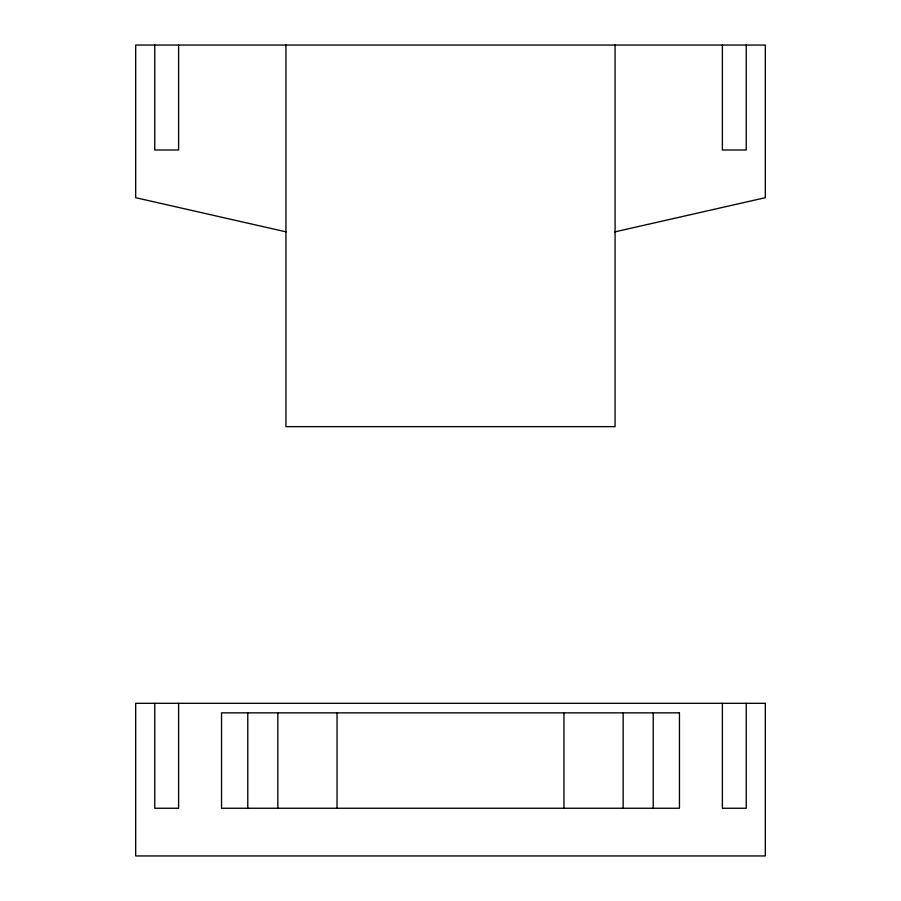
<?xml version="1.0" encoding="UTF-8"?>
<svg xmlns="http://www.w3.org/2000/svg" width="901" height="901" viewBox="0 0 901 901"><rect width="100%" height="100%" fill="white"/><g stroke="black" fill="none" stroke-linecap="round" stroke-linejoin="round"><path stroke-width="1.35" d="M614.752 231.906L765.321 197.691L765.321 45.05L135.679 45.05L135.679 197.691L286.248 231.906M746.242 45.05L746.242 149.994L722.388 149.994L722.388 45.05M746.242 703.309L746.242 808.253L722.388 808.253L722.388 703.309M653.225 712.849L653.225 808.253M623.165 712.849L623.165 808.253M615.068 45.05L615.068 426.646L285.932 426.646L285.932 45.05M563.958 712.849L563.958 808.253M337.042 712.849L337.042 808.253M277.835 712.849L277.835 808.253M247.775 712.849L247.775 808.253M178.612 45.05L178.612 149.994L154.758 149.994L154.758 45.05M178.612 703.309L178.612 808.253L154.758 808.253L154.758 703.309M765.321 703.309L135.679 703.309L135.679 855.95L765.321 855.95L765.321 703.309M679.455 712.849L221.545 712.849L221.545 808.253L679.455 808.253L679.455 712.849"/></g></svg>
